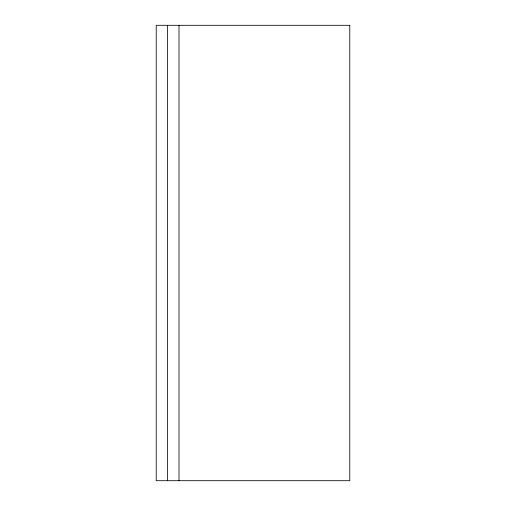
<?xml version="1.0" encoding="UTF-8"?>
<svg xmlns="http://www.w3.org/2000/svg" width="506" height="506" viewBox="0 0 506 506"><rect width="100%" height="100%" fill="white"/><g stroke="black" fill="none" stroke-linecap="round" stroke-linejoin="round"><path stroke-width="0.76" d="M178.997 25.3L178.997 480.7M167.612 25.3L167.612 480.7M349.772 25.3L156.227 25.3L156.227 480.7L349.772 480.7L349.772 25.3"/></g></svg>
